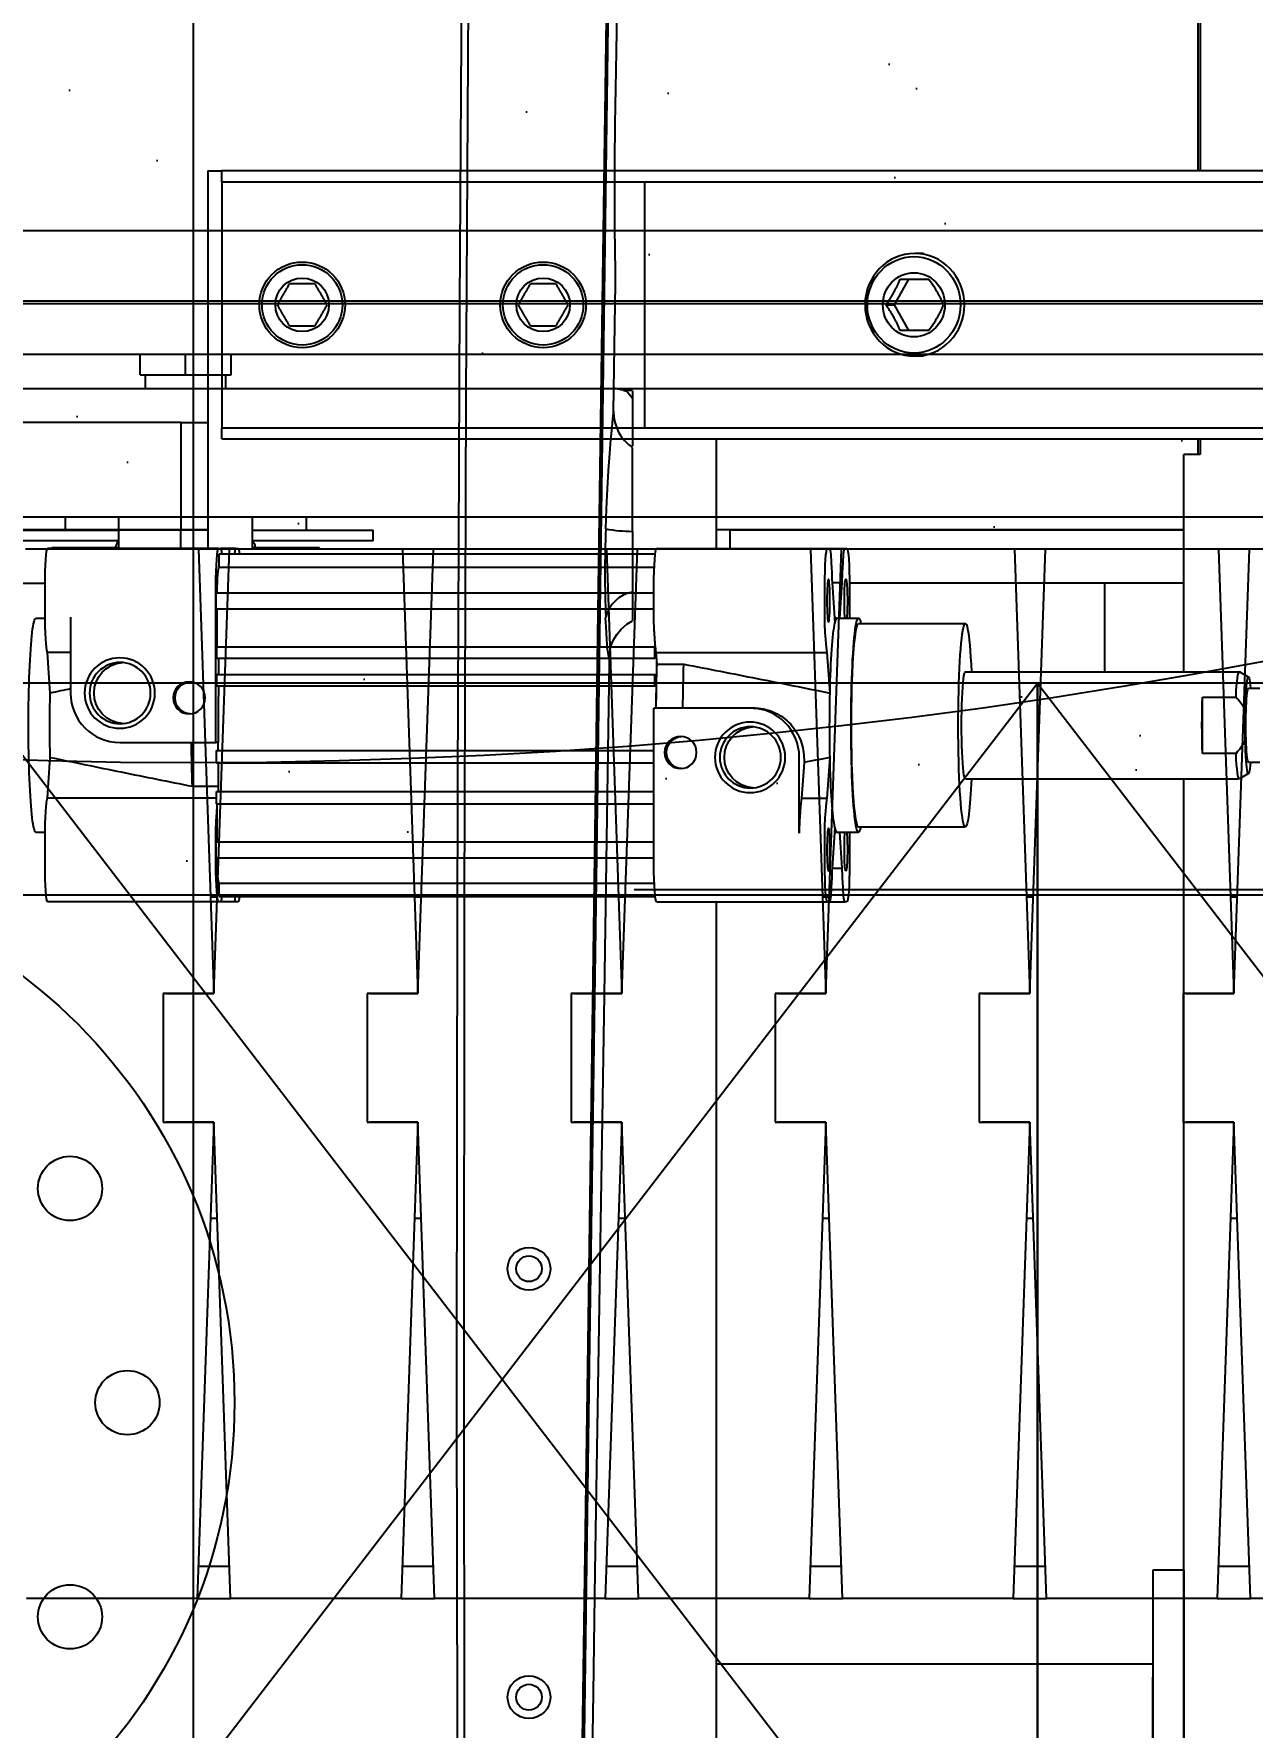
# Model space of a CAD drawing. Header units: millimetres. Extents: x -383313 to -161684, y -117025 to 99224.
# Drawn here: x -328783.9 to -328556.4, y 32730.6 to 33046.8 of the extents above; entities that cross this region are included whole.
import ezdxf

# ---------------------------------------------------------------- set-up
doc = ezdxf.new("R2010")
doc.units = ezdxf.units.MM
doc.header["$MEASUREMENT"] = 0
doc.layers.get('Defpoints').update_dxf_attribs({"color": 31})
for name, color, linetype in [('001__КОНСТРУКТИВ__размеры внутр.', 7, 'Continuous'), ('PV-5D2C5', 7, 'Continuous'), ('PV-CB35', 7, 'Continuous'), ('Робот', 30, 'Continuous')]:
    doc.layers.add(name, color=color, linetype=linetype)
doc.styles.add('PSTUDIO', font='arial.ttf')
doc.dimstyles.new('PS_TICK', dxfattribs={"dimscale": 100, "dimtxt": 2.5, "dimasz": 1, "dimexe": 2, "dimexo": 2, "dimgap": 1, "dimtad": 1, "dimdec": 0, "dimzin": 0, "dimdsep": 46, "dimtxsty": 'PSTUDIO', "dimblk": 'ARCHTICK', "dimcen": 2, "dimdle": 1.5, "dimse1": 1, "dimse2": 1, "dimadec": 0, "dimazin": 0, "dimtfac": 1, "dimtdec": 0, "dimtix": 1, "dimtmove": 1, "dimatfit": 3, "dimldrblk": 'ARCHTICK', "dimfxl": 1, "dimtolj": 1, "dimtzin": 0, "dimarcsym": 0})

# ---------------------------------------------------------------- blocks, each defined once
blk = doc.blocks.new('_ArchTick')
at = {"color": 0, "linetype": 'ByBlock', "const_width": 0.15}
blk.add_lwpolyline([(-0.5, -0.5), (0.5, 0.5)], dxfattribs=at)
blk = doc.blocks.new('*D251')
at = {"layer": '001__КОНСТРУКТИВ__размеры внутр.', "color": 0, "linetype": 'ByBlock', "lineweight": -2, "ltscale": 100, "transparency": 16777216}
for p, q in [((-329342.69, 32909.38), (-329342.69, 32129.36)), ((-328142.69, 32909.38), (-328142.69, 32129.36)), ((-327992.69, 32329.36), (-329492.69, 32329.36))]:
    blk.add_line(p, q, dxfattribs=at)
at = {"layer": 'Defpoints', "color": 0, "ltscale": 100, "transparency": 16777216}
for p in [(-329342.69, 33109.38), (-328142.69, 33109.38), (-329342.69, 32329.36)]:
    blk.add_point(p, dxfattribs=at)
at = {"layer": '001__КОНСТРУКТИВ__размеры внутр.', "color": 0, "lineweight": -2, "ltscale": 100, "transparency": 16777216, "xscale": 100, "yscale": 100, "zscale": 100, "rotation": 180}
blk.add_blockref('_ArchTick', (-329342.69, 32329.36), dxfattribs=at)
at = {"layer": '001__КОНСТРУКТИВ__размеры внутр.', "color": 0, "lineweight": -2, "ltscale": 100, "transparency": 16777216, "xscale": 100, "yscale": 100, "zscale": 100}
blk.add_blockref('_ArchTick', (-328142.69, 32329.36), dxfattribs=at)
at = {"layer": '001__КОНСТРУКТИВ__размеры внутр.', "color": 0, "ltscale": 100, "transparency": 16777216, "insert": (-328742.69, 32557), "char_height": 250, "attachment_point": 5, "style": 'PSTUDIO'}
blk.add_mtext('\\A1;1200', dxfattribs=at)
blk = doc.blocks.new('A$C26c17928')
at = {"layer": 'PV-5D2C5'}
for p, q in [((280, 220), (280, 260.71)), ((280.38, 260.71), (280.38, 220)), ((95, 220), (97.64, 220)), ((95, 220), (95, 149.5)), ((105.8, 220), (97.64, 220)), ((97.64, 218), (97.64, 220)), ((346.11, 220), (105.8, 220)), ((97.64, 218), (105.8, 218)), ((97.64, 218), (97.64, 172)), ((105.8, 218), (346.11, 218)), ((176.59, 218), (176.59, 172)), ((228.7, 204.6), (227.04, 204.6)), ((223.24, 195), (225.92, 199.8)), ((221.65, 195), (223.24, 195)), ((225.92, 190.2), (223.24, 195)), ((228.7, 185.4), (227.04, 185.4)), ((90, 173), (53, 173)), ((90, 173), (90, 153)), ((90, 173), (95, 173)), ((105.8, 172), (97.64, 172)), ((97.64, 170), (97.64, 172)), ((346.11, 172), (105.8, 172)), ((97.64, 170), (105.8, 170)), ((105.8, 170), (346.11, 170)), ((190, 149.5), (190, 170)), ((280, 167.04), (280, 170)), ((280.38, 170), (280.38, 167.04)), ((280.38, 167.04), (277.33, 167.04)), ((277.33, 126.5), (277.33, 167.04)), ((53, 153), (90, 153)), ((90, 153), (53, 153)), ((95, 153), (90, 153)), ((90, 153), (95, 153)), ((90, 149.5), (90, 153)), ((277.33, 153), (190, 153)), ((192.5, 153), (277.33, 153)), ((192.5, 153), (192.5, 149.5)), ((97.02, 149.5), (65.1, 149.5)), ((97.02, 149.5), (97.43, 149.5)), ((100.24, 149.5), (97.43, 149.5)), ((100.24, 149.5), (100.65, 149.5)), ((178.82, 149.5), (210.74, 149.5)), ((210.74, 149.5), (211.15, 149.5)), ((211.15, 149.5), (213.96, 149.5)), ((213.96, 149.5), (214.37, 149.5)), ((97.11, 148.5), (178.57, 148.5)), ((97.11, 146), (97.11, 148.5)), ((97.11, 146), (178.4, 146)), ((211.35, 148.33), (211.44, 147)), ((213.67, 147), (213.76, 148.33)), ((59.24, 143), (64.61, 143)), ((64.61, 136.66), (64.61, 142.5)), ((96.53, 113.29), (96.53, 142.5)), ((178.33, 136.66), (178.33, 142.5)), ((210.25, 136.66), (210.25, 142.5)), ((211.61, 143.17), (213.5, 143.17)), ((211.61, 143.17), (212.14, 135.58)), ((213.04, 136.5), (213.5, 143.17)), ((277.33, 143), (214.86, 143)), ((214.86, 142.5), (214.86, 136.66)), ((262.5, 143), (262.5, 141)), ((96.6, 141.25), (178.33, 141.25)), ((96.6, 138.25), (96.6, 141.25)), ((262.5, 141), (262.5, 126.5)), ((62.92, 136.5), (64.61, 136.5)), ((69.39, 136.66), (69.39, 122.5)), ((96.6, 138.25), (178.33, 138.25)), ((96.77, 131.12), (96.77, 138.25)), ((212.57, 136.5), (212.06, 136.63)), ((212.55, 136.5), (216.55, 136.5)), ((64.78, 132.5), (64.69, 133.83)), ((178.51, 132.5), (178.41, 133.83)), ((210.43, 132.5), (210.33, 133.83)), ((216.55, 135.5), (236.5, 135.5)), ((69.39, 130.09), (65.05, 130.09)), ((65.58, 122.5), (65.05, 130.09)), ((96.7, 131.12), (178.51, 131.12)), ((96.7, 129), (96.7, 131.12)), ((178.51, 129), (178.51, 131.12)), ((178.51, 131.12), (178.57, 131.12)), ((178.57, 131.12), (178.57, 131.63)), ((178.77, 130.09), (210.69, 130.09)), ((178.93, 127.9), (178.77, 130.09)), ((211.22, 122.5), (210.69, 130.09)), ((96.7, 129), (178.51, 129)), ((178.57, 129), (178.51, 129)), ((178.93, 127.9), (183.91, 127.9)), ((236.5, 126.5), (287.64, 126.5)), ((289.39, 125.49), (287.67, 126.49)), ((96.7, 126), (178.51, 126)), ((96.7, 123.87), (96.7, 126)), ((96.7, 123.87), (178.51, 123.87)), ((178.51, 123.87), (178.51, 126)), ((178.51, 126), (178.57, 126)), ((178.81, 123.87), (178.51, 123.87)), ((289.37, 123.4), (291.5, 123.4)), ((280.79, 121.77), (287.05, 121.77)), ((280.79, 111.23), (280.79, 121.77)), ((196.29, 119.71), (178.33, 119.71)), ((178.33, 90.5), (178.33, 119.71)), ((196.96, 119.71), (196.29, 119.71)), ((288.77, 113.54), (288.77, 119.46)), ((78.57, 113.29), (96.53, 113.29)), ((96.95, 113.29), (96.53, 113.29)), ((96.65, 111.8), (178.33, 111.8)), ((96.65, 109.45), (96.65, 111.8)), ((287.05, 111.23), (280.79, 111.23)), ((65.05, 102.91), (65.58, 110.5)), ((96.65, 109.45), (178.33, 109.45)), ((96.98, 104.15), (96.98, 109.45)), ((205.47, 96.34), (205.47, 110.5)), ((206.38, 109.52), (205.92, 102.91)), ((210.69, 102.91), (211.22, 110.5)), ((289.39, 107.51), (287.67, 106.51)), ((289.37, 109.6), (291.5, 109.6)), ((92.14, 105.1), (96.98, 105.1)), ((236.5, 106.5), (287.64, 106.5)), ((277.33, -106.29), (277.33, 106.5)), ((96.65, 102.91), (65.05, 102.91)), ((96.65, 104.15), (178.33, 104.15)), ((96.65, 101.8), (96.65, 104.15)), ((96.65, 101.8), (178.33, 101.8)), ((96.77, 101.37), (96.77, 101.8)), ((96.77, 94.75), (96.77, 101.37)), ((205.92, 102.91), (210.69, 102.91)), ((64.69, 99.17), (64.78, 100.5)), ((96.61, 99.17), (96.71, 100.5)), ((205.65, 100.5), (205.56, 99.17)), ((210.33, 99.17), (210.43, 100.5)), ((62.92, 96.5), (64.61, 96.5)), ((64.61, 90.5), (64.61, 96.34)), ((96.53, 90.5), (96.53, 96.34)), ((210.25, 90.5), (210.25, 96.34)), ((212.14, 97.42), (211.61, 89.83)), ((212.57, 96.5), (212.06, 96.37)), ((212.55, 96.5), (216.55, 96.5)), ((213.5, 89.83), (213.04, 96.5)), ((214.86, 96.34), (214.86, 90.5)), ((216.55, 97.5), (236.5, 97.5)), ((96.6, 94.75), (178.33, 94.75)), ((96.6, 91.75), (96.6, 94.75)), ((96.6, 91.75), (178.33, 91.75)), ((211.61, 89.83), (213.5, 89.83)), ((97.11, 87), (178.4, 87)), ((97.11, 84.5), (97.11, 87)), ((211.44, 86), (211.35, 84.67)), ((213.76, 84.67), (213.67, 86)), ((97.02, 83.5), (65.1, 83.5)), ((97.43, 83.5), (97.02, 83.5)), ((97.11, 84.5), (178.57, 84.5)), ((100.24, 83.5), (97.43, 83.5)), ((100.65, 83.5), (100.24, 83.5)), ((178.82, 83.5), (210.74, 83.5)), ((190, -145), (190, 83.5)), ((211.15, 83.5), (210.74, 83.5)), ((211.15, 83.5), (213.96, 83.5)), ((214.37, 83.5), (213.96, 83.5)), ((277.33, -41.29), (271.53, -41.29)), ((271.53, -41.29), (271.53, -101.29)), ((277.33, -41.29), (277.33, -101.29)), ((190, -58.79), (271.53, -58.79)), ((271.53, -81.29), (271.53, -61.29))]:
    blk.add_line(p, q, dxfattribs=at)
for centre, radius in [((112.64, 195), 8), ((112.64, 195), 7.5), ((157.64, 195), 8), ((157.64, 195), 7.5), ((112.64, 195), 5), ((157.64, 195), 5), ((0, -10), 100), ((69.28, 30), 6), ((155, 15), 4), ((155, 15), 2.4), ((80, -10), 6), ((69.28, -50), 6), ((155, -65), 4), ((155, -65), 2.4)]:
    blk.add_circle(centre, radius, dxfattribs=at)
at = {"layer": 'PV-5D2C5', "extrusion": (0, 0, -1)}
for centre, major_axis, ratio, start_param, end_param in [((227.04, 195), (0, -9.6), 0.965926, -4.712389, 1.570796), ((65.1, 142.5), (0, 7), 0.069756, -1.570796, 0), ((97.02, 142.5), (0, 7), 0.069756, -1.570796, 0), ((97.43, 145.5), (0, 4), 0.069756, 0, 0.722734), ((100.24, 145.5), (0, 4), 0.069756, -0.722734, 0), ((100.65, 142.5), (0, 7), 0.069756, 0, 0.5411), ((178.82, 142.5), (0, 7), 0.069756, -1.570796, 0), ((210.74, 142.5), (0, 7), 0.069756, -1.570796, 0), ((211.15, 145.5), (0, 4), 0.069756, 0, 0.785549), ((213.96, 145.5), (0, 4), 0.069756, -0.785549, 0), ((214.37, 142.5), (0, 7), 0.069756, 0, 1.570796), ((97.11, 141.25), (0, 4.75), 0.069756, -1.570796, 0), ((210.93, 139.75), (0, -10.25), 0.069756, -2.356081, -1.91067), ((214.18, 139.75), (0, 10.25), 0.069756, -1.230923, -0.785512), ((214.18, 139.75), (0, 4), 0.069756, -2.519224, 2.519224), ((62.92, 116.5), (0, -20), 0.069756, 0, 3.141593), ((64.89, 136.66), (0, 4), 0.069756, -2.356345, -1.570796), ((178.61, 136.66), (0, 4), 0.069756, -2.356345, -1.570796), ((210.53, 136.66), (0, 4), 0.069756, -2.356345, -1.570796), ((212.55, 116.5), (0, 20), 0.069756, -0.304604, 0), ((214.58, 136.66), (0, -4), 0.069756, -1.570796, -1.530322), ((216.55, 116.5), (0, -20), 0.069756, 0, 3.459153), ((236.5, 116.5), (0, -19), 0.069756, 0, 4.158127), ((212.55, 116.5), (0, 20), 0.069756, -1.266192, -0.304604), ((216.55, 116.5), (0, -19), 0.069756, 0, 3.141593), ((65.29, 139.75), (0, -10.25), 0.069756, 0.339874, 0.785285), ((179.01, 139.75), (0, 10.25), 0.069756, -2.48596, -2.356308), ((179.01, 139.75), (0, -10.25), 0.069756, 0.339874, 0.655632), ((178.67, 127.5), (0, 2.12), 0.069756, -0.787128, 3.928721), ((210.93, 139.75), (0, -10.25), 0.069756, 0.339874, 0.785285), ((79.48, 122.5), (0, -5.72), 0.997564, 0.074266, 3.067327), ((96.87, 127.5), (0, -2.12), 0.069756, -2.354464, -0.787128), ((180.63, 116.5), (0, 27), 0.069756, -1.451629, -1.13506), ((185.62, 116.5), (0, 27), 0.069756, -1.451629, -1.13506), ((236.5, 116.5), (0, -10), 0.069756, 0, 3.141593), ((287.64, 116.5), (0, 10), 0.069756, -1.015985, 0.040383), ((91.89, 121.6), (0, -3), 0.997564, 0.058305, 3.083287), ((180.63, 116.5), (0, 27.2), 0.069756, -1.45251, -1.296219), ((289.37, 116.5), (0, 9), 0.069756, -1.2359, 0.697163), ((289.37, 116.5), (0, -6.9), 0.069756, 0, 3.141593), ((66.91, 116.5), (0, 20), 0.069756, -1.875401, -1.266192), ((212.55, 116.5), (0, 20), 0.069756, -1.875401, -1.266192), ((281.39, 116.5), (0, 10), 0.069756, -2.125607, -1.015985), ((183.67, 111.4), (0, -3), 0.997564, 0.058305, 3.083287), ((197.19, 110.5), (0, -5.72), 0.997564, 0.074266, 3.067327), ((93.84, 116.5), (0, 27), 0.069756, -2.006533, -1.689963), ((98.83, 116.5), (0, 27.2), 0.069756, -1.744462, -1.689083), ((287.64, 116.5), (0, -10), 0.069756, -0.040383, 1.015985), ((289.37, 116.5), (0, -9), 0.069756, -0.697163, 1.2359), ((212.55, 116.5), (0, -20), 0.069756, 0.304604, 1.266192), ((236.5, 116.5), (0, -19), 0.069756, -1.016534, 0), ((65.29, 93.25), (0, 10.25), 0.069756, -0.785285, -0.339874), ((97.21, 93.25), (0, 10.25), 0.069756, -0.785285, -0.655632), ((210.93, 93.25), (0, 10.25), 0.069756, -0.785285, -0.339874), ((64.89, 96.34), (0, 4), 0.069756, -1.570796, -0.785247), ((96.81, 96.34), (0, 4), 0.069756, -1.570796, -0.785247), ((210.53, 96.34), (0, 4), 0.069756, -1.570796, -0.785247), ((212.55, 116.5), (0, -20), 0.069756, 0, 0.304604), ((214.18, 93.25), (0, -4), 0.069756, 0, 2.519224), ((214.18, 93.25), (0, -4), 0.069756, -2.519224, 0), ((214.58, 96.34), (0, -4), 0.069756, -1.611271, -1.570796), ((216.55, 116.5), (0, -20), 0.069756, -0.31756, 0), ((97.11, 91.75), (0, -4.75), 0.069756, 0, 1.570796), ((65.1, 90.5), (0, -7), 0.069756, 0, 1.570796), ((97.02, 90.5), (0, -7), 0.069756, 0, 1.570796), ((178.82, 90.5), (0, -7), 0.069756, 0, 1.570796), ((210.74, 90.5), (0, -7), 0.069756, 0, 1.570796), ((210.93, 93.25), (0, -10.25), 0.069756, -1.230923, -0.785512), ((214.18, 93.25), (0, 10.25), 0.069756, -2.356081, -1.91067), ((214.37, 90.5), (0, -7), 0.069756, -1.570796, 0), ((97.43, 87.5), (0, -4), 0.069756, -0.722734, 0), ((100.24, 87.5), (0, -4), 0.069756, 0, 0.722734), ((100.65, 90.5), (0, -7), 0.069756, -0.5411, 0), ((211.15, 87.5), (0, -4), 0.069756, -0.785549, 0), ((213.96, 87.5), (0, -4), 0.069756, 0, 0.785549)]:
    blk.add_ellipse(centre, major_axis=major_axis, ratio=ratio, start_param=start_param, end_param=end_param, dxfattribs=at)
at = {"layer": 'PV-5D2C5'}
for centre, major_axis, ratio, start_param, end_param in [((226.89, 195), (0, 9), 0.965926, -4.712389, 1.570796), ((226.89, 195), (0, -6), 0.965926, -1.570796, 4.712389), ((98.83, 116.5), (0, -27.2), 0.069756, -1.845373, -1.45251), ((78.57, 122.5), (0, -9.21), 0.997564, -1.570796, 0), ((196.29, 110.5), (0, 9.21), 0.997564, -1.570796, 0), ((207.78, 116.5), (0, -21.24), 0.069756, -1.284438, -1.23593), ((206.15, 93.25), (0, 10.25), 0.069756, 0.339874, 0.785285), ((205.75, 96.34), (0, -4), 0.069756, -2.356345, -1.570796)]:
    blk.add_ellipse(centre, major_axis=major_axis, ratio=ratio, start_param=start_param, end_param=end_param, dxfattribs=at)
at = {"layer": 'PV-5D2C5', "extrusion": (0, 0, -1)}
for centre, major_axis, ratio in [((210.93, 139.75), (0, -4), 0.069756), ((78.57, 122.5), (0, -6.58), 0.997564), ((78.63, 122.5), (0, -5.72), 0.997564), ((91.54, 121.6), (0, -3), 0.997564), ((196.29, 110.5), (0, -6.58), 0.997564), ((183.32, 111.4), (0, -3), 0.997564), ((196.35, 110.5), (0, -5.72), 0.997564), ((210.93, 93.25), (0, -4), 0.069756)]:
    blk.add_ellipse(centre, major_axis=major_axis, ratio=ratio, dxfattribs=at)
at = {"layer": 'PV-5D2C5'}
for points in [[(221.65, 195), (223.35, 197.4), (224.33, 199.8)], [(224.33, 199.8), (227.37, 199.8), (229.68, 199.8)], [(229.68, 199.8), (231.38, 197.4), (232.36, 195)], [(108.03, 195), (109.18, 197), (110.34, 199)], [(110.34, 199), (112.64, 199), (114.95, 199)], [(114.95, 199), (116.11, 197), (117.26, 195)], [(153.03, 195), (154.18, 197), (155.34, 199)], [(155.34, 199), (157.64, 199), (159.95, 199)], [(159.95, 199), (161.11, 197), (162.26, 195)], [(110.34, 191), (109.18, 193), (108.03, 195)], [(117.26, 195), (116.11, 193), (114.95, 191)], [(155.34, 191), (154.18, 193), (153.03, 195)], [(162.26, 195), (161.11, 193), (159.95, 191)], [(224.33, 190.2), (223.35, 192.6), (221.65, 195)], [(232.36, 195), (231.38, 192.6), (229.68, 190.2)], [(114.95, 191), (112.64, 191), (110.34, 191)], [(159.95, 191), (157.64, 191), (155.34, 191)], [(229.68, 190.2), (227.37, 190.2), (224.33, 190.2)]]:
    blk.add_rational_spline(points, [1.04422863406, 1.20577136594, 1.04422863406], degree=2, dxfattribs=at)
for points, knots in [([(183.91, 127.9), (188.47, 127.02), (193.03, 126.13), (202.13, 124.33), (206.68, 123.43), (211.22, 122.5)], [0.00000021, 0.00000021, 0.00000021, 0.00000021, 0.01402939, 0.01402939, 0.02805858, 0.02805858, 0.02805858, 0.02805858]), ([(287.05, 121.77), (287.37, 121.41), (287.68, 121.05), (288.26, 120.28), (288.54, 119.88), (288.77, 119.46)], [0.01530829, 0.01530829, 0.01530829, 0.01530829, 0.016749712, 0.016749712, 0.018191134, 0.018191134, 0.018191134, 0.018191134]), ([(196.96, 119.71), (197.57, 119.71), (198.17, 119.65), (199.06, 119.48), (199.36, 119.41), (199.94, 119.23), (200.23, 119.13), (201.08, 118.78), (201.62, 118.5), (202.64, 117.83), (203.13, 117.44), (203.99, 116.58), (204.38, 116.11), (204.9, 115.35), (205.06, 115.09), (205.35, 114.55), (205.48, 114.28), (205.84, 113.45), (206.02, 112.87), (206.27, 111.69), (206.34, 111.1), (206.35, 110.5)], [0.0000002, 0.0000002, 0.0000002, 0.0000002, 0.00183882, 0.00183882, 0.00275813, 0.00275813, 0.00367743, 0.00367743, 0.00551605, 0.00551605, 0.00735466, 0.00735466, 0.00919328, 0.00919328, 0.01011259, 0.01011259, 0.01103189, 0.01103189, 0.01287051, 0.01287051, 0.01470913, 0.01470913, 0.01470913, 0.01470913]), ([(288.77, 113.54), (288.54, 113.12), (288.26, 112.72), (287.68, 111.95), (287.37, 111.59), (287.05, 111.23)], [0.024405756, 0.024405756, 0.024405756, 0.024405756, 0.0258536, 0.0258536, 0.027301443, 0.027301443, 0.027301443, 0.027301443]), ([(65.58, 110.5), (69.99, 109.57), (74.41, 108.67), (83.27, 106.87), (87.7, 105.98), (92.14, 105.1)], [0.00000021, 0.00000021, 0.00000021, 0.00000021, 0.0140294, 0.0140294, 0.02805858, 0.02805858, 0.02805858, 0.02805858])]:
    blk.add_open_spline(points, degree=3, knots=knots, dxfattribs=at)
for points in [[(69.39, 123.29), (68.12, 123.03), (66.85, 122.77), (65.58, 122.5)], [(211.22, 110.5), (209.61, 110.17), (207.99, 109.84), (206.38, 109.52)]]:
    blk.add_open_spline(points, degree=3, dxfattribs=at)
blk = doc.blocks.new('Робот ABB IRB660_3.15 (сверху)')
at = {"layer": 'Робот', "color": 30}
for p, q in [((-82, 1022.11), (-82, 1027.44)), ((-82, 1010.78), (-82, 1022.11)), ((-82, 1010.78), (-82, 995.16)), ((-82, 985.92), (-82, 994.81)), ((-78.46, 988.37), (-78.46, 988.42)), ((-82, 984.56), (-82, 985.92)), ((-82, 984.56), (-80.31, 984.41))]:
    blk.add_line(p, q, dxfattribs=at)
at = {"layer": 'Робот', "color": 30, "flags": 128}
for points in [[(0, 1515.56), (0, 1446.95), (0, 1378.17), (0, 1286.2), (0, 1193.95), (0, 1101.44), (0, 1008.56), (0, 915.44), (0, 822.11), (0, 746.16), (0, 670.08), (0, 593.89), (0.01, 517.59), (0, 441.07), (0, 364.45), (0, 287.75), (0, 210.98)], [(-63.38, 210.61), (-63.04, 222.51), (-61.29, 285.85), (-59.68, 349.14), (-58.48, 399.68), (-57.37, 450.19), (-55.95, 523.79), (-54.49, 612.33), (-53.29, 700.73), (-52.25, 795.88), (-51.43, 890.85), (-50.86, 985.61), (-50.53, 1080.14), (-50.47, 1174.39), (-50.58, 1233.13), (-50.8, 1291.76), (-51.25, 1366.53), (-51.89, 1441.11), (-52.67, 1512.88)], [(-51.29, 1513.01), (-50.56, 1441.22), (-49.97, 1366.76), (-49.55, 1292.09), (-49.55, 1291.85), (-49.34, 1233.33), (-49.22, 1174.7), (-49.23, 1115.97), (-49.35, 1057.14), (-49.72, 968.34), (-50.28, 879.33), (-51.06, 790.13), (-52.05, 700.76), (-53.42, 603.06), (-55.11, 505.16), (-57.12, 407.11), (-59.46, 308.93), (-62.11, 210.65)], [(-68.83, 1510), (-70.05, 1423.38), (-71.27, 1336.56), (-72.49, 1249.6), (-73.7, 1162.46), (-74.72, 1089.68), (-75.73, 1016.8), (-77.08, 919.43), (-78.42, 821.89), (-79.76, 724.18), (-80.76, 650.8), (-81.77, 577.34), (-83.11, 479.25), (-84.45, 381.04), (-85.78, 282.7), (-86.78, 208.89)], [(-87.13, 208.87), (-86.12, 282.61), (-85.1, 356.35), (-84.09, 430.03), (-83.08, 503.66), (-82.07, 577.21), (-81.06, 650.67), (-80.05, 724.04), (-79.04, 797.32), (-78.03, 870.51), (-77.02, 943.62), (-76.01, 1016.63), (-75, 1089.5), (-73.99, 1162.27), (-72.79, 1249.39), (-71.57, 1336.34), (-70.4, 1420.72), (-69.22, 1504.93)], [(-71.44, 1433.79), (-71.72, 1415.65), (-72.21, 1384.48), (-72.69, 1354.48), (-73.14, 1325.69), (-73.58, 1298.11), (-73.96, 1273.83), (-74.33, 1250.44), (-74.69, 1227.75), (-75.05, 1205), (-75.41, 1182.13), (-75.77, 1159.16), (-76.74, 1097.34), (-77.72, 1035.2), (-77.75, 1033.22)], [(-77.72, 1033.85), (-77.7, 1034.24), (-77.61, 1034.39), (-77.49, 1033.89), (-77.35, 1032.72), (-77.2, 1030.98), (-77.06, 1028.63), (-76.98, 1026.84)], [(-77.74, 1033.51), (-77.74, 1033.53), (-77.76, 1033.38), (-77.8, 1033.08), (-77.9, 1032.59), (-78.1, 1031.93), (-78.46, 1031.05), (-79.05, 1030.03), (-79.87, 1029.03), (-80.92, 1028.11), (-82.01, 1027.46)], [(-77.75, 1033.22), (-77.75, 1033.44), (-77.72, 1033.85)], [(-76.99, 1010.34), (-77.14, 1006.57), (-77.33, 1002.82), (-77.54, 999.43), (-77.77, 996.27), (-77.98, 993.62), (-78.17, 991.4), (-78.32, 989.78), (-78.42, 988.74), (-78.46, 988.35), (-78.46, 988.37)], [(-78.46, 988.37), (-78.72, 972.22), (-78.84, 964.6)], [(-80.31, 984.45), (-80.93, 984.63), (-82, 985.92)], [(-80.32, 984.38), (-79.89, 984.37), (-78.53, 984.02)], [(-78.83, 964.6), (-78.84, 964.01), (-78.83, 961.88), (-78.79, 958.59), (-78.73, 953.72), (-78.7, 947.99), (-78.71, 941.63), (-78.78, 934.72)], [(-78.78, 934.72), (-78.99, 921.25), (-80.37, 833.85), (-81.77, 745.16), (-81.96, 732.81)]]:
    blk.add_lwpolyline(points, dxfattribs=at)
at = {"layer": 'Робот'}
for radius in [3150, 1054]:
    blk.add_circle((0, 0), radius, dxfattribs=at)
at = {"layer": 'Робот', "color": 30}
for centre, radius, start, end in [((-83.12, 1028.32), 6.31, 280.1931, 346.3723), ((-313.31, 1018.68), 236.46, 357.9775, 1.9755), ((-82.4, 977.46), 33.32, 80.6498, 89.3053), ((-86.45, 988.49), 7.99, 359.5526, 56.3899)]:
    blk.add_arc(centre, radius, start, end, dxfattribs=at)
blk = doc.blocks.new('A$C0e877309')
h = blk.add_hatch()
h.set_pattern_fill('AR-SAND', color=256, scale=2)
h.set_pattern_definition([(37.5, (-2480.5, -1360.185), (-3.2, 97.8826), [0, -77.216, 0, -86.36, 0, -82.55]), (7.5, (-2480.5, -1360.19), (89.9047, 143.365), [0, -41.656, 0, -69.596, 0, -26.67]), (327.5, (-2542.98, -1360.185), (158.1985, 0.2874), [0, -25.4, 0, -91.44, 0, -119.38]), (317.5, (-2542.98, -1360.19), (152.7113, 44.586), [0, -12.7, 0, -59.944, 0, -68.58])])
h.paths.add_polyline_path([(-975.05, 987.36), (-975.05, -1012.64), (1024.95, -1012.64), (1024.95, 987.36)])
at = {"ltscale": 100}
blk.add_lwpolyline([(-975.05, -1012.64), (1024.95, -1012.64), (1024.95, 987.36), (-975.05, 987.36)], close=True, dxfattribs=at)
blk = doc.blocks.new('*D237')
at = {"layer": '001__КОНСТРУКТИВ__размеры внутр.', "color": 0, "lineweight": -2, "ltscale": 100, "transparency": 16777216}
for p, q in [((-327855.35, 34937.09), (-327855.35, 32837.09)), ((-328671.76, 34887.09), (-327655.35, 34887.09)), ((-328671.76, 32887.09), (-327655.35, 32887.09))]:
    blk.add_line(p, q, dxfattribs=at)
at = {"layer": 'Defpoints', "color": 0, "ltscale": 100, "transparency": 16777216}
for p in [(-328671.76, 34887.09), (-328671.76, 32887.09), (-327855.35, 32887.09)]:
    blk.add_point(p, dxfattribs=at)
at = {"layer": '001__КОНСТРУКТИВ__размеры внутр.', "color": 0, "lineweight": -2, "ltscale": 100, "transparency": 16777216, "xscale": 100, "yscale": 100, "zscale": 100}
for p, rotation in [((-327855.35, 34887.09), 90), ((-327855.35, 32887.09), 270)]:
    blk.add_blockref('_ArchTick', p, dxfattribs=dict(at, rotation=rotation))
at = {"layer": '001__КОНСТРУКТИВ__размеры внутр.', "color": 0, "ltscale": 100, "transparency": 16777216, "insert": (-327926.41, 33887.09), "char_height": 100, "attachment_point": 5, "rotation": 90, "style": 'PSTUDIO'}
blk.add_mtext('\\A1;2000', dxfattribs=at)
blk = doc.blocks.new('*U206')
at = {"layer": 'PV-CB35'}
for p, q in [((2231.04, 1677.47), (2724.04, 1677.47)), ((878.52, 1664.34), (2952.54, 1664.34)), ((878.52, 1663.83), (2952.54, 1663.83)), ((878.52, 1654.37), (2952.54, 1654.37)), ((2394.04, 1650.47), (2394.04, 1654.37)), ((2402.54, 1650.47), (2402.54, 1654.37)), ((2411.04, 1650.47), (2411.04, 1654.37)), ((2302.54, 1647.97), (2952.54, 1647.97)), ((2394.04, 1650.47), (2402.54, 1650.47)), ((2395.04, 1647.97), (2395.04, 1650.47)), ((2402.54, 1650.47), (2411.04, 1650.47)), ((2410.04, 1647.97), (2410.04, 1650.47)), ((2302.54, 1623.97), (2952.54, 1623.97)), ((2380.04, 1623.97), (2380.04, 1621.47)), ((2390.04, 1617.97), (2390.04, 1623.97)), ((2415.04, 1617.97), (2415.04, 1623.97)), ((2425.04, 1623.97), (2425.04, 1621.47)), ((2367.54, 1621.47), (2390.04, 1621.47)), ((2390.04, 1619.47), (2367.54, 1619.47)), ((2415.04, 1621.47), (2437.54, 1621.47)), ((2437.54, 1619.47), (2415.04, 1619.47)), ((2437.54, 1619.47), (2437.54, 1621.47)), ((2404.93, 1617.97), (2372.63, 1617.97)), ((2390.04, 1618.22), (2377.54, 1618.22)), ((2377.54, 1617.97), (2377.54, 1618.22)), ((2389.54, 1618.22), (2389.54, 1618.47)), ((2410.73, 1617.97), (2404.93, 1617.97)), ((2404.93, 1617.97), (2407.83, 1534.97)), ((2407.83, 1534.97), (2410.73, 1617.97)), ((2443.03, 1617.97), (2410.73, 1617.97)), ((2427.54, 1618.22), (2415.04, 1618.22)), ((2415.54, 1618.22), (2415.54, 1618.47)), ((2427.54, 1617.97), (2427.54, 1618.22)), ((2448.83, 1617.97), (2443.03, 1617.97)), ((2443.03, 1617.97), (2445.93, 1534.97)), ((2445.93, 1534.97), (2448.83, 1617.97)), ((2481.13, 1617.97), (2448.83, 1617.97)), ((2486.93, 1617.97), (2481.13, 1617.97)), ((2481.13, 1617.97), (2484.03, 1534.97)), ((2484.03, 1534.97), (2486.93, 1617.97)), ((2519.23, 1617.97), (2486.93, 1617.97)), ((2525.03, 1617.97), (2519.23, 1617.97)), ((2519.23, 1617.97), (2522.13, 1534.97)), ((2522.13, 1534.97), (2525.03, 1617.97)), ((2557.33, 1617.97), (2525.03, 1617.97)), ((2563.13, 1617.97), (2557.33, 1617.97)), ((2557.33, 1617.97), (2560.23, 1534.97)), ((2560.23, 1534.97), (2563.13, 1617.97)), ((2595.43, 1617.97), (2563.13, 1617.97)), ((2601.23, 1617.97), (2595.43, 1617.97)), ((2595.43, 1617.97), (2598.33, 1534.97)), ((2598.33, 1534.97), (2601.23, 1617.97)), ((2633.53, 1617.97), (2601.23, 1617.97)), ((2408.46, 1552.97), (2407.2, 1552.97)), ((2446.56, 1552.97), (2445.3, 1552.97)), ((2484.66, 1552.97), (2483.4, 1552.97)), ((2522.76, 1552.97), (2521.5, 1552.97)), ((2560.86, 1552.97), (2559.6, 1552.97)), ((2598.96, 1552.97), (2597.7, 1552.97)), ((2398.33, 1534.97), (2398.33, 1510.97)), ((2407.83, 1534.97), (2398.33, 1534.97)), ((2398.83, 1534.97), (2407.83, 1534.97)), ((2436.43, 1534.97), (2436.43, 1510.97)), ((2445.93, 1534.97), (2436.43, 1534.97)), ((2436.93, 1534.97), (2445.93, 1534.97)), ((2474.53, 1534.97), (2474.53, 1510.97)), ((2484.03, 1534.97), (2474.53, 1534.97)), ((2475.03, 1534.97), (2484.03, 1534.97)), ((2512.63, 1534.97), (2512.63, 1510.97)), ((2522.13, 1534.97), (2512.63, 1534.97)), ((2513.13, 1534.97), (2522.13, 1534.97)), ((2550.73, 1534.97), (2550.73, 1510.97)), ((2560.23, 1534.97), (2550.73, 1534.97)), ((2551.23, 1534.97), (2560.23, 1534.97)), ((2588.83, 1534.97), (2588.83, 1510.97)), ((2598.33, 1534.97), (2588.83, 1534.97)), ((2589.33, 1534.97), (2598.33, 1534.97)), ((2398.33, 1510.97), (2407.83, 1510.97)), ((2407.83, 1510.97), (2398.83, 1510.97)), ((2407.83, 1510.97), (2404.72, 1421.97)), ((2410.94, 1421.97), (2407.83, 1510.97)), ((2436.43, 1510.97), (2445.93, 1510.97)), ((2445.93, 1510.97), (2436.93, 1510.97)), ((2445.93, 1510.97), (2442.82, 1421.97)), ((2449.04, 1421.97), (2445.93, 1510.97)), ((2474.53, 1510.97), (2484.03, 1510.97)), ((2484.03, 1510.97), (2475.03, 1510.97)), ((2484.03, 1510.97), (2480.92, 1421.97)), ((2487.14, 1421.97), (2484.03, 1510.97)), ((2512.63, 1510.97), (2522.13, 1510.97)), ((2522.13, 1510.97), (2513.13, 1510.97)), ((2522.13, 1510.97), (2519.02, 1421.97)), ((2525.24, 1421.97), (2522.13, 1510.97)), ((2550.73, 1510.97), (2560.23, 1510.97)), ((2560.23, 1510.97), (2551.23, 1510.97)), ((2560.23, 1510.97), (2557.12, 1421.97)), ((2563.34, 1421.97), (2560.23, 1510.97)), ((2588.83, 1510.97), (2598.33, 1510.97)), ((2598.33, 1510.97), (2589.33, 1510.97)), ((2598.33, 1510.97), (2595.22, 1421.97)), ((2601.44, 1421.97), (2598.33, 1510.97)), ((2408.46, 1492.97), (2407.2, 1492.97)), ((2446.56, 1492.97), (2445.3, 1492.97)), ((2484.66, 1492.97), (2483.4, 1492.97)), ((2522.76, 1492.97), (2521.5, 1492.97)), ((2560.86, 1492.97), (2559.6, 1492.97)), ((2598.96, 1492.97), (2597.7, 1492.97)), ((2410.73, 1427.97), (2404.93, 1427.97)), ((2448.83, 1427.97), (2443.03, 1427.97)), ((2486.93, 1427.97), (2481.13, 1427.97)), ((2525.03, 1427.97), (2519.23, 1427.97)), ((2563.13, 1427.97), (2557.33, 1427.97)), ((2601.23, 1427.97), (2595.43, 1427.97)), ((2404.72, 1421.97), (2372.84, 1421.97)), ((2404.72, 1421.97), (2410.94, 1421.97)), ((2442.82, 1421.97), (2410.94, 1421.97)), ((2442.82, 1421.97), (2449.04, 1421.97)), ((2480.92, 1421.97), (2449.04, 1421.97)), ((2480.92, 1421.97), (2487.14, 1421.97)), ((2519.02, 1421.97), (2487.14, 1421.97)), ((2519.02, 1421.97), (2525.24, 1421.97)), ((2557.12, 1421.97), (2525.24, 1421.97)), ((2557.12, 1421.97), (2563.34, 1421.97)), ((2595.22, 1421.97), (2563.34, 1421.97)), ((2595.22, 1421.97), (2601.44, 1421.97)), ((2633.32, 1421.97), (2601.44, 1421.97))]:
    blk.add_line(p, q, dxfattribs=at)
for centre, start, end in [((2390.54, 1618.47), 120, 180), ((2414.54, 1618.47), 0, 60)]:
    blk.add_arc(centre, 1, start, end, dxfattribs=at)

msp = doc.modelspace()

# ---------------------------------------------------------------- linework, layer by layer
at = {"color": 2, "ltscale": 100}
for p, q in [((-328796.41002, 32665.62721), (-328596.41002, 32925.62721)), ((-328796.41002, 32925.62721), (-328596.41002, 32665.62721)), ((-328596.41002, 32925.62721), (-328396.41002, 32665.62721))]:
    msp.add_line(p, q, dxfattribs=at)
for points in [[(-328796.41002, 32665.62721), (-328596.41002, 32665.62721), (-328596.41002, 32925.62721), (-328796.41002, 32925.62721)], [(-328596.41002, 32665.62721), (-328396.41002, 32665.62721), (-328396.41002, 32925.62721), (-328596.41002, 32925.62721)]]:
    msp.add_lwpolyline(points, close=True, dxfattribs=at)

# ---------------------------------------------------------------- block references
at = {"ltscale": 100}
for name, p in [('A$C0e877309', (-328691.07698, 33898.72651)), ('A$C26c17928', (-328846.41002, 32801.24375))]:
    msp.add_blockref(name, p, dxfattribs=at)
at = {"layer": 'PV-CB35'}
msp.add_blockref('*U206', (-331158.08369, 31332.67957), dxfattribs=at)
at = {"layer": 'Робот', "rotation": 180}
msp.add_blockref('Робот ABB IRB660_3.15 (сверху)', (-328754.07698, 33964.72651), dxfattribs=at)

# ---------------------------------------------------------------- dimensions: what is measured, and where the dimension line sits
at = {"layer": '001__КОНСТРУКТИВ__размеры внутр.', "ltscale": 100}
dim = msp.add_linear_dim(base=(-327855.35373, 32887.08806), p1=(-328671.76062, 34887.08806), p2=(-328671.76062, 32887.08806), angle=90, dimstyle='PS_TICK', override={"dimtxt": 1, "dimexo": 0, "dimgap": 0.2, "dimdle": 0.5, "dimse1": 0, "dimse2": 0}, dxfattribs=at)
dim.commit()
dim.dimension.update_dxf_attribs({"geometry": '*D237', "text_midpoint": (-327926.41103, 33887.08806)})
dim = msp.add_linear_dim(base=(-329342.68576, 32329.3552), p1=(-328142.68576, 33109.37721), p2=(-329342.68576, 33109.37721), dimstyle='PS_TICK', override={"dimse1": 0, "dimse2": 0, "dimarcsym": 1}, dxfattribs=at)
dim.commit()
dim.dimension.update_dxf_attribs({"geometry": '*D251', "text_midpoint": (-328742.68576, 32556.99845)})

doc.saveas('drawing.dxf')
